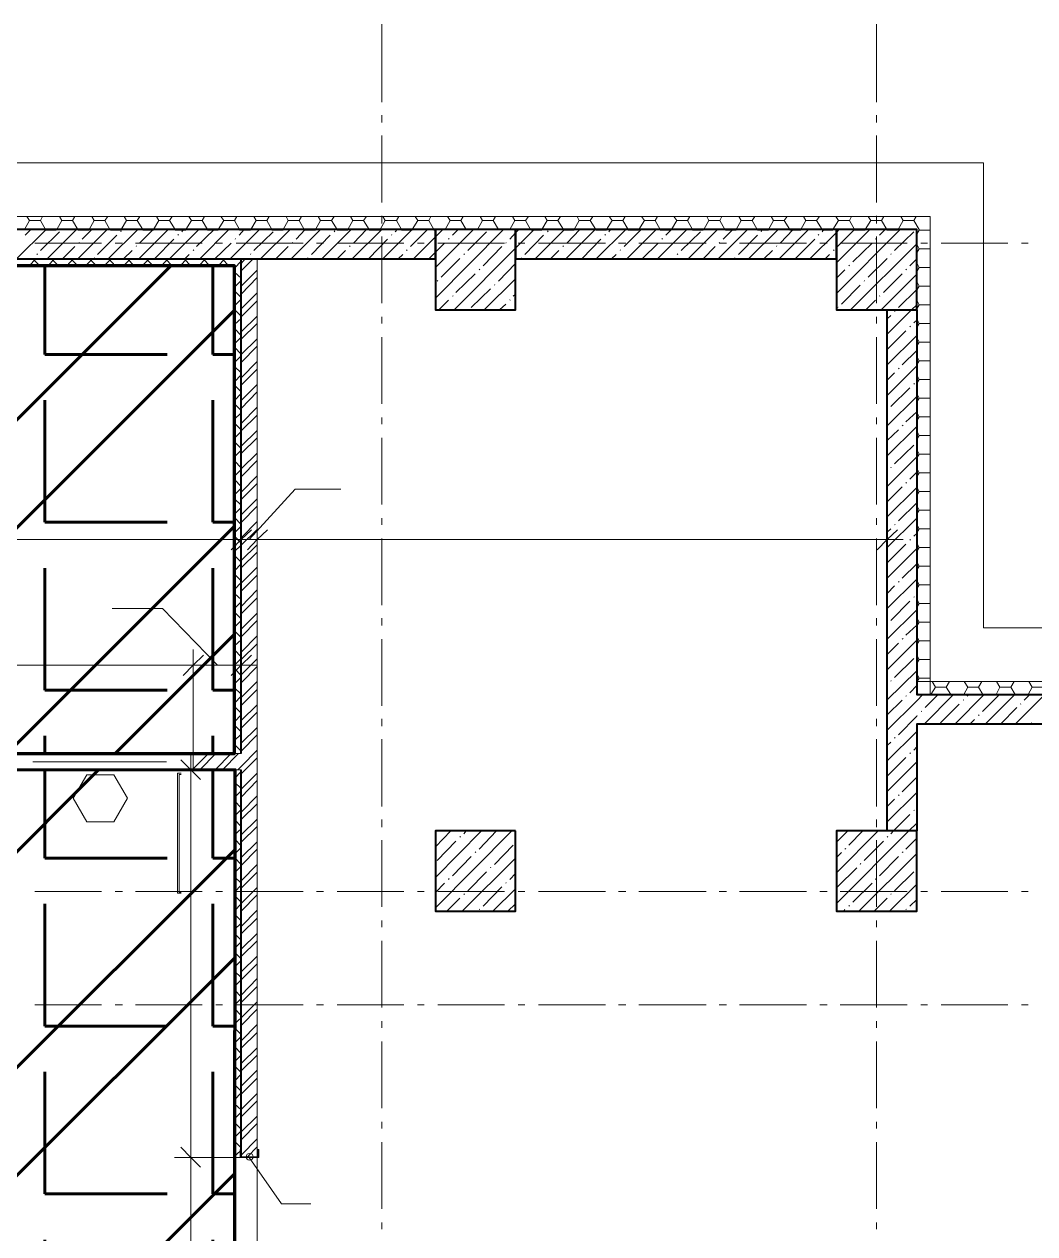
# Model space of a CAD drawing. Header units: millimetres. Extents: x -213911 to 415037, y -3642 to 107391.
# Drawn here: x -179948 to -172386, y 24848 to 33906 of the extents above; entities that cross this region are included whole.
import ezdxf

# ---------------------------------------------------------------- set-up
doc = ezdxf.new("R2010")
doc.units = ezdxf.units.MM
for name, color, linetype, lineweight in [('9.1 Стен подвал шпак', 160, 'Continuous', 90), ('9.2 Потолок подвал шпак', 90, 'Continuous', 60), ('9.3 клининг подвал', 190, 'Continuous', 60), ('Оси', 7, 'Continuous', 9)]:
    doc.layers.add(name, color=color, linetype=linetype, lineweight=lineweight)
pattern_1 = [(0, (0, 0), (0, 1257.3), [914.4, -342.9]), (90, (0, 0), (-1257.3, 8e-14), [914.4, -342.9])]

msp = doc.modelspace()

# ---------------------------------------------------------------- hatches: boundary and pattern name
at = {"layer": '9.2 Потолок подвал шпак'}
h = msp.add_hatch(dxfattribs=at)
h.set_pattern_fill('ANGLE', color=256, scale=180)
h.set_pattern_definition(pattern_1)
h.paths.add_polyline_path([(-189782.5, 28445), (-178374, 28445), (-178374, 32096.7), (-189782.5, 32096.7)])
h = msp.add_hatch(dxfattribs=at)
h.set_pattern_fill('ANGLE', color=256, scale=180)
h.set_pattern_definition(pattern_1)
h.paths.add_polyline_path([(-178369.8, 28322.2), (-189782.5, 28317.9), (-189782.5, 23759.6), (-180424.4, 23759.6), (-180424.4, 20518.8), (-178374, 20518.8)])
h.paths.add_polyline_path([(-184978.5, 27263.1), (-184978.5, 27856.2), (-184376.9, 27856.2), (-184376.9, 27263.1)], flags=16)
h.paths.add_polyline_path([(-188181.2, 26860.6), (-188778.5, 26860.6), (-188778.5, 27462.2), (-188181.2, 27462.2)], flags=16)
h.paths.add_polyline_path([(-181076.8, 27263.1), (-181076.8, 27864.6), (-180475.3, 27864.6), (-180475.3, 27263.1)], flags=16)
at = {"layer": '9.3 клининг подвал'}
h = msp.add_hatch(dxfattribs=at)
h.set_pattern_fill('ANSI32', color=256, scale=180)
h.paths.add_polyline_path([(-189782.5, 28445), (-178374, 28445), (-178374, 32096.7), (-189782.5, 32096.7)])
h = msp.add_hatch(dxfattribs=at)
h.set_pattern_fill('ANSI32', color=256, scale=180)
h.paths.add_polyline_path([(-178369.8, 28322.2), (-189782.5, 28317.9), (-189782.5, 23759.6), (-180424.4, 23759.6), (-180424.4, 20518.8), (-178374, 20518.8)])
h.paths.add_polyline_path([(-184978.5, 27263.1), (-184978.5, 27856.2), (-184376.9, 27856.2), (-184376.9, 27263.1)], flags=16)
h.paths.add_polyline_path([(-188181.2, 26860.6), (-188778.5, 26860.6), (-188778.5, 27462.2), (-188181.2, 27462.2)], flags=16)
h.paths.add_polyline_path([(-181076.8, 27263.1), (-181076.8, 27864.6), (-180475.3, 27864.6), (-180475.3, 27263.1)], flags=16)

# ---------------------------------------------------------------- linework, layer by layer
at = {"lineweight": 40}
for points in [[(-180475.3, 32147.6), (-176870.1, 32147.6), (-176870.1, 32367.9), (-180475.3, 32367.9)], [(-176272.8, 32367.9), (-176870.1, 32367.9), (-176870.1, 31766.3), (-176272.8, 31766.3)], [(-176272.8, 32147.6), (-173870.8, 32147.6), (-173870.8, 32367.9), (-176272.8, 32367.9)], [(-173269.2, 31766.3), (-173269.2, 32367.9), (-173870.8, 32367.9), (-173870.8, 31766.3)], [(-168384.7, 28284), (-168605, 28284), (-168605, 28665.3), (-173269.2, 28665.3), (-173269.2, 27864.6), (-173489.5, 27864.6), (-173489.5, 31766.3), (-173269.2, 31766.3), (-173269.2, 28983), (-173269.2, 28885.6), (-173167.6, 28885.6), (-168384.7, 28885.6), (-168384.7, 28665.3)], [(-176272.8, 27864.6), (-176870.1, 27864.6), (-176870.1, 27263.1), (-176272.8, 27263.1)], [(-173269.2, 27864.6), (-173870.8, 27864.6), (-173870.8, 27263.1), (-173269.2, 27263.1)]]:
    msp.add_lwpolyline(points, close=True, dxfattribs=at)
for points in [[(-178323.2, 28445), (-178323.2, 32147.6)], [(-173269.2, 28983), (-173269.2, 28983)], [(-173269.2, 28885.6), (-173269.2, 28885.6)], [(-173167.6, 28885.6), (-173167.6, 28885.6)], [(-178323.2, 25424.5), (-178323.2, 28322.2)]]:
    msp.add_lwpolyline(points, dxfattribs=at)
at = {"lineweight": 18}
for points in [[(-178247, 30118.4), (-178323.2, 30046.3), (-178399.5, 29970.1)], [(-178128.3, 30118.4), (-178204.6, 30046.3), (-178276.6, 29970.1)], [(-173413.3, 30118.4), (-173489.5, 30046.3), (-173565.8, 29970.1)], [(-178607, 29182.1), (-178683.3, 29105.9), (-178759.5, 29029.6)], [(-178247, 29182.1), (-178323.2, 29105.9), (-178399.5, 29029.6)], [(-178628.2, 28250.1), (-178700.2, 28322.2), (-178776.5, 28398.4)], [(-178628.2, 25348.2), (-178700.2, 25420.3), (-178776.5, 25496.5)]]:
    msp.add_lwpolyline(points, dxfattribs=at)
at = {"lineweight": 20}
msp.add_lwpolyline([(-178323.2, 25424.5), (-178323.2, 25479.6), (-178331.7, 25479.6), (-178331.7, 25420.3), (-178191.9, 25420.3), (-178191.9, 25479.6), (-178200.4, 25479.6), (-178200.4, 25424.5)], close=True, dxfattribs=at)
at = {"layer": '9.1 Стен подвал шпак'}
for points in [[(-189782.5, 28445), (-178374, 28445), (-178374, 32096.7), (-189782.5, 32096.7)], [(-180424.4, 20518.8), (-178374, 20518.8), (-178369.8, 28322.2), (-189782.5, 28317.9), (-189782.5, 23759.6), (-180424.4, 23759.6)]]:
    msp.add_lwpolyline(points, close=True, dxfattribs=at)
at = {"layer": 'Оси', "lineweight": 9}
for points in [[(-177272.6, 33321), (-177272.6, 33905.7)], [(-173570, 33321), (-173570, 33905.7)], [(-177272.6, 33168.5), (-177272.6, 33223.6)], [(-173570, 33168.5), (-173570, 33223.6)], [(-177272.6, 32571.2), (-177272.6, 33071.1)], [(-173570, 32571.2), (-173570, 33071.1)], [(-168384.7, 28983), (-168384.7, 29385.5), (-172769.4, 29385.5), (-172769.4, 32867.8), (-207511.6, 32867.8), (-207511.6, 4645.2), (-168384.7, 4645.2), (-168384.7, 5043.4)], [(-207062.6, 32465.3), (-193129.2, 32465.3), (-207062.6, 32465.3), (-207062.6, 32367.9), (-193129.2, 32367.9), (-173269.2, 32367.9), (-173269.2, 28885.6), (-164711.8, 28885.6), (-164711.8, 28983), (-164711.8, 32367.9), (-121873.9, 32367.9), (-121873.9, 28944.9)], [(-179945.7, 32367.9), (-179907.6, 32435.6)], [(-179928.8, 32465.3), (-179907.6, 32435.6), (-179827.1, 32435.6), (-179789, 32367.9)], [(-179827.1, 32435.6), (-179810.2, 32465.3)], [(-179704.3, 32367.9), (-179666.1, 32435.6)], [(-179683.1, 32465.3), (-179666.1, 32435.6), (-179585.6, 32435.6), (-179547.5, 32367.9)], [(-179585.6, 32435.6), (-179568.7, 32465.3)], [(-179462.8, 32367.9), (-179424.7, 32435.6)], [(-179441.6, 32465.3), (-179424.7, 32435.6), (-179344.2, 32435.6), (-179306, 32367.9)], [(-179344.2, 32435.6), (-179323, 32465.3)], [(-179221.3, 32367.9), (-179183.2, 32435.6)], [(-179200.1, 32465.3), (-179183.2, 32435.6), (-179102.7, 32435.6), (-179060.3, 32367.9)], [(-179102.7, 32435.6), (-179081.5, 32465.3)], [(-178979.8, 32367.9), (-178941.7, 32435.6)], [(-178958.7, 32465.3), (-178941.7, 32435.6), (-178857, 32435.6)], [(-178818.9, 32367.9), (-178861.2, 32435.6), (-178840, 32465.3)], [(-178738.4, 32367.9), (-178696, 32435.6)], [(-178717.2, 32465.3), (-178696, 32435.6), (-178615.5, 32435.6), (-178577.4, 32367.9)], [(-178615.5, 32435.6), (-178598.6, 32465.3)], [(-178496.9, 32367.9), (-178454.5, 32435.6)], [(-178475.7, 32465.3), (-178454.5, 32435.6), (-178374, 32435.6), (-178335.9, 32367.9)], [(-178374, 32435.6), (-178357.1, 32465.3)], [(-178251.2, 32367.9), (-178213.1, 32435.6)], [(-178230, 32465.3), (-178213.1, 32435.6), (-178132.6, 32435.6), (-178094.4, 32367.9)], [(-178132.6, 32435.6), (-178115.6, 32465.3)], [(-178009.7, 32367.9), (-177971.6, 32435.6)], [(-177988.5, 32465.3), (-177971.6, 32435.6), (-177891.1, 32435.6), (-177853, 32367.9)], [(-177891.1, 32435.6), (-177874.2, 32465.3)], [(-177768.2, 32367.9), (-177730.1, 32435.6)], [(-177747.1, 32465.3), (-177730.1, 32435.6), (-177649.6, 32435.6), (-177607.3, 32367.9)], [(-177649.6, 32435.6), (-177628.4, 32465.3)], [(-177526.8, 32367.9), (-177488.6, 32435.6)], [(-177505.6, 32465.3), (-177488.6, 32435.6), (-177408.2, 32435.6), (-177365.8, 32367.9)], [(-177408.2, 32435.6), (-177387, 32465.3)], [(-177285.3, 32367.9), (-177247.2, 32435.6)], [(-177272.6, 32414.5), (-177272.6, 32469.5)], [(-177264.1, 32465.3), (-177247.2, 32435.6), (-177162.4, 32435.6), (-177124.3, 32367.9)], [(-177162.4, 32435.6), (-177145.5, 32465.3)], [(-177043.8, 32367.9), (-177001.5, 32435.6)], [(-177022.6, 32465.3), (-177001.5, 32435.6), (-176921, 32435.6), (-176882.8, 32367.9)], [(-176921, 32435.6), (-176904, 32465.3)], [(-176798.1, 32367.9), (-176760, 32435.6)], [(-176781.2, 32465.3), (-176760, 32435.6), (-176679.5, 32435.6), (-176641.4, 32367.9)], [(-176679.5, 32435.6), (-176662.6, 32465.3)], [(-176556.6, 32367.9), (-176518.5, 32435.6)], [(-176535.5, 32465.3), (-176518.5, 32435.6), (-176438, 32435.6), (-176399.9, 32367.9)], [(-176438, 32435.6), (-176421.1, 32465.3)], [(-176315.2, 32367.9), (-176277.1, 32435.6)], [(-176294, 32465.3), (-176277.1, 32435.6), (-176196.6, 32435.6), (-176158.4, 32367.9)], [(-176196.6, 32435.6), (-176175.4, 32465.3)], [(-176073.7, 32367.9), (-176035.6, 32435.6)], [(-176052.5, 32465.3), (-176035.6, 32435.6), (-175955.1, 32435.6), (-175912.7, 32367.9)], [(-175955.1, 32435.6), (-175933.9, 32465.3)], [(-175832.2, 32367.9), (-175794.1, 32435.6)], [(-175811.1, 32465.3), (-175794.1, 32435.6), (-175713.6, 32435.6), (-175671.3, 32367.9)], [(-175713.6, 32435.6), (-175692.4, 32465.3)], [(-175590.8, 32367.9), (-175548.4, 32435.6)], [(-175569.6, 32465.3), (-175548.4, 32435.6), (-175467.9, 32435.6), (-175429.8, 32367.9)], [(-175467.9, 32435.6), (-175451, 32465.3)], [(-175349.3, 32367.9), (-175306.9, 32435.6)], [(-175328.1, 32465.3), (-175306.9, 32435.6), (-175226.4, 32435.6), (-175188.3, 32367.9)], [(-175226.4, 32435.6), (-175209.5, 32465.3)], [(-175103.6, 32367.9), (-175065.5, 32435.6)], [(-175086.6, 32465.3), (-175065.5, 32435.6), (-174985, 32435.6), (-174946.8, 32367.9)], [(-174985, 32435.6), (-174968, 32465.3)], [(-174862.1, 32367.9), (-174824, 32435.6)], [(-174840.9, 32465.3), (-174824, 32435.6), (-174743.5, 32435.6), (-174705.4, 32367.9)], [(-174743.5, 32435.6), (-174726.5, 32465.3)], [(-174620.6, 32367.9), (-174582.5, 32435.6)], [(-174599.5, 32465.3), (-174582.5, 32435.6), (-174502, 32435.6), (-174463.9, 32367.9)], [(-174502, 32435.6), (-174480.8, 32465.3)], [(-174379.2, 32367.9), (-174341, 32435.6)], [(-174358, 32465.3), (-174341, 32435.6), (-174260.6, 32435.6), (-174218.2, 32367.9)], [(-174260.6, 32435.6), (-174239.4, 32465.3)], [(-174137.7, 32367.9), (-174099.6, 32435.6)], [(-174116.5, 32465.3), (-174099.6, 32435.6), (-174019.1, 32435.6), (-173976.7, 32367.9)], [(-174019.1, 32435.6), (-173997.9, 32465.3)], [(-173896.2, 32367.9), (-173853.9, 32435.6)], [(-173875, 32465.3), (-173853.9, 32435.6), (-173773.4, 32435.6), (-173735.2, 32367.9)], [(-173773.4, 32435.6), (-173756.4, 32465.3)], [(-173654.8, 32367.9), (-173612.4, 32435.6)], [(-173633.6, 32465.3), (-173612.4, 32435.6), (-173531.9, 32435.6), (-173493.8, 32367.9)], [(-173570, 32414.5), (-173570, 32469.5)], [(-173531.9, 32435.6), (-173515, 32465.3)], [(-173409, 32367.9), (-173370.9, 32435.6)], [(-173387.9, 32465.3), (-173370.9, 32435.6), (-173290.4, 32435.6), (-173252.3, 32367.9), (-173252.3, 32363.6), (-173269.2, 32334)], [(-173290.4, 32435.6), (-173273.5, 32465.3)], [(-180005, 32147.6), (-179784.7, 32367.9)], [(-179941.5, 32325.5), (-179899.1, 32367.9)], [(-179827.1, 32211.1), (-179683.1, 32350.9)], [(-179789, 32363.6), (-179708.5, 32363.6)], [(-179776.3, 32147.6), (-179556, 32367.9)], [(-179547.5, 32147.6), (-179327.2, 32367.9)], [(-179543.3, 32363.6), (-179462.8, 32363.6)], [(-179513.6, 32295.8), (-179441.6, 32367.9)], [(-179318.7, 32147.6), (-179098.5, 32367.9)], [(-179301.8, 32363.6), (-179221.3, 32363.6)], [(-179225.5, 32350.9), (-179221.3, 32359.4)], [(-179090, 32147.6), (-178869.7, 32367.9)], [(-179085.7, 32266.2), (-178984.1, 32367.9)], [(-179060.3, 32363.6), (-178979.8, 32363.6)], [(-178861.2, 32147.6), (-178640.9, 32367.9)], [(-178818.9, 32363.6), (-178738.4, 32363.6)], [(-178768, 32350.9), (-178755.3, 32367.9)], [(-178657.9, 32240.8), (-178526.5, 32367.9)], [(-178632.5, 32147.6), (-178416.4, 32367.9)], [(-178577.4, 32363.6), (-178496.9, 32363.6)], [(-178407.9, 32147.6), (-178187.6, 32367.9)], [(-178340.2, 32325.5), (-178302, 32367.9)], [(-178335.9, 32363.6), (-178255.4, 32363.6)], [(-178230, 32211.1), (-178086, 32350.9)], [(-178179.2, 32147.6), (-177958.9, 32367.9)], [(-178094.4, 32363.6), (-178009.7, 32363.6)], [(-177950.4, 32147.6), (-177730.1, 32367.9)], [(-177912.3, 32295.8), (-177844.5, 32367.9)], [(-177848.7, 32363.6), (-177768.2, 32363.6)], [(-177721.6, 32147.6), (-177501.4, 32367.9)], [(-177628.4, 32350.9), (-177624.2, 32359.4)], [(-177607.3, 32363.6), (-177526.8, 32363.6)], [(-177492.9, 32147.6), (-177272.6, 32367.9)], [(-177484.4, 32266.2), (-177387, 32367.9)], [(-177365.8, 32363.6), (-177285.3, 32363.6)], [(-177264.1, 32147.6), (-177043.8, 32367.9)], [(-177170.9, 32350.9), (-177158.2, 32367.9)], [(-177124.3, 32363.6), (-177043.8, 32363.6)], [(-177056.5, 32240.8), (-176929.4, 32367.9)], [(-177035.4, 32147.6), (-176870.1, 32312.8), (-176815.1, 32367.9)], [(-176882.8, 32363.6), (-176870.1, 32363.6)], [(-176870.1, 32084), (-176586.3, 32367.9)], [(-176870.1, 31855.3), (-176361.8, 32367.9)], [(-176743, 32325.5), (-176700.7, 32367.9)], [(-176730.3, 31766.3), (-176272.8, 32228.1), (-176133, 32367.9)], [(-176628.7, 32211.1), (-176488.9, 32350.9)], [(-176315.2, 32295.8), (-176272.8, 32342.4), (-176247.4, 32367.9)], [(-176154.2, 32363.6), (-176073.7, 32363.6)], [(-176124.5, 32147.6), (-175904.3, 32367.9)], [(-176031.3, 32350.9), (-176027.1, 32359.4)], [(-175912.7, 32363.6), (-175832.2, 32363.6)], [(-175895.8, 32147.6), (-175675.5, 32367.9)], [(-175887.3, 32266.2), (-175789.9, 32367.9)], [(-175671.3, 32363.6), (-175590.8, 32363.6)], [(-175667, 32147.6), (-175446.7, 32367.9)], [(-175573.8, 32350.9), (-175561.1, 32367.9)], [(-175459.4, 32240.8), (-175332.3, 32367.9)], [(-175438.3, 32147.6), (-175218, 32367.9)], [(-175429.8, 32363.6), (-175349.3, 32363.6)], [(-175209.5, 32147.6), (-174989.2, 32367.9)], [(-175188.3, 32363.6), (-175107.8, 32363.6)], [(-175145.9, 32325.5), (-175103.6, 32367.9)], [(-175031.6, 32211.1), (-174887.5, 32350.9)], [(-174980.7, 32147.6), (-174760.4, 32367.9)], [(-174946.8, 32363.6), (-174866.3, 32363.6)], [(-174756.2, 32147.6), (-174535.9, 32367.9)], [(-174718.1, 32295.8), (-174646.1, 32367.9)], [(-174701.1, 32363.6), (-174620.6, 32363.6)], [(-174527.4, 32147.6), (-174307.2, 32367.9)], [(-174459.7, 32363.6), (-174379.2, 32363.6)], [(-174434.2, 32350.9), (-174430, 32359.4)], [(-174298.7, 32147.6), (-174078.4, 32367.9)], [(-174290.2, 32266.2), (-174192.8, 32367.9)], [(-174218.2, 32363.6), (-174137.7, 32363.6)], [(-174069.9, 32147.6), (-173870.8, 32346.7), (-173849.6, 32367.9)], [(-173976.7, 32350.9), (-173964, 32367.9)], [(-173976.7, 32363.6), (-173896.2, 32363.6)], [(-173870.8, 32117.9), (-173620.9, 32367.9)], [(-173870.8, 31889.2), (-173392.1, 32367.9)], [(-173862.3, 32240.8), (-173735.2, 32367.9)], [(-173735.2, 32363.6), (-173654.8, 32363.6)], [(-173548.8, 32325.5), (-173506.5, 32367.9)], [(-173493.8, 32363.6), (-173413.3, 32363.6)], [(-173434.5, 32211.1), (-173290.4, 32350.9)], [(-173167.6, 32363.6), (-173167.6, 32367.9)], [(-173167.6, 32363.6), (-173167.6, 32363.6)], [(-179869.5, 32266.2), (-179369.6, 32266.2)], [(-179539, 32266.2), (-179534.8, 32270.4)], [(-179399.2, 32181.5), (-179255.2, 32325.5)], [(-179267.9, 32266.2), (-179212.8, 32266.2)], [(-179115.4, 32266.2), (-178615.5, 32266.2)], [(-179111.2, 32240.8), (-179106.9, 32245)], [(-178971.4, 32151.8), (-178827.3, 32295.8)], [(-178797.7, 32325.5), (-178793.4, 32329.7)], [(-178522.3, 32147.6), (-178399.5, 32266.2)], [(-178513.8, 32266.2), (-178463, 32266.2)], [(-178369.8, 32295.8), (-178365.6, 32300.1)], [(-178361.3, 32266.2), (-177861.4, 32266.2)], [(-177941.9, 32266.2), (-177937.7, 32270.4)], [(-177797.9, 32181.5), (-177658.1, 32325.5)], [(-177759.8, 32266.2), (-177708.9, 32266.2)], [(-177607.3, 32266.2), (-177107.4, 32266.2)], [(-177514.1, 32240.8), (-177509.8, 32245)], [(-177370, 32151.8), (-177230.2, 32295.8)], [(-177272.6, 31817.1), (-177272.6, 32317)], [(-177200.6, 32325.5), (-177196.3, 32329.7)], [(-177005.7, 32266.2), (-176954.9, 32266.2)], [(-176921, 32147.6), (-176870.1, 32198.4), (-176802.4, 32266.2)], [(-176853.2, 32266.2), (-176353.3, 32266.2)], [(-176772.7, 32295.8), (-176768.5, 32300.1)], [(-176344.8, 32266.2), (-176340.6, 32270.4)], [(-176251.6, 32266.2), (-176200.8, 32266.2)], [(-176200.8, 32181.5), (-176061, 32325.5)], [(-176099.1, 32266.2), (-175599.2, 32266.2)], [(-175917, 32240.8), (-175912.7, 32245)], [(-175772.9, 32151.8), (-175633.1, 32295.8)], [(-175603.5, 32325.5), (-175599.2, 32329.7)], [(-175501.8, 32266.2), (-175446.7, 32266.2)], [(-175349.3, 32266.2), (-174845.2, 32266.2)], [(-175323.9, 32147.6), (-175205.3, 32266.2)], [(-175175.6, 32295.8), (-175171.4, 32300.1)], [(-174747.7, 32266.2), (-174743.5, 32270.4)], [(-174747.7, 32266.2), (-174692.7, 32266.2)], [(-174603.7, 32181.5), (-174459.7, 32325.5)], [(-174595.2, 32266.2), (-174095.3, 32266.2)], [(-174319.9, 32240.8), (-174315.6, 32245)], [(-174175.8, 32151.8), (-174031.8, 32295.8)], [(-174006.4, 32325.5), (-174002.1, 32329.7)], [(-173993.7, 32266.2), (-173938.6, 32266.2)], [(-173841.2, 32266.2), (-173341.3, 32266.2)], [(-173764.9, 31766.3), (-173269.2, 32262)], [(-173748, 32126.4), (-173603.9, 32266.2)], [(-173578.5, 32295.8), (-173574.3, 32300.1)], [(-173570, 31817.1), (-173570, 32317)], [(-173269.2, 32257.7), (-173252.3, 32223.8), (-173167.6, 32223.8), (-173167.6, 32228.1)], [(-173239.6, 32266.2), (-173188.8, 32266.2)], [(-173087.1, 32266.2), (-172587.2, 32266.2)], [(-172485.5, 32266.2), (-172434.7, 32266.2)], [(-179852.5, 32181.5), (-179848.3, 32185.7)], [(-179661.9, 32147.6), (-179568.7, 32240.8)], [(-179424.7, 32151.8), (-179420.4, 32156)], [(-179204.4, 32147.6), (-179140.8, 32211.1)], [(-178746.8, 32147.6), (-178712.9, 32181.5)], [(-178683.3, 32211.1), (-178679.1, 32215.4)], [(-178255.4, 32181.5), (-178251.2, 32185.7)], [(-178064.8, 32147.6), (-177971.6, 32240.8)], [(-177827.6, 32151.8), (-177823.3, 32156)], [(-177607.3, 32147.6), (-177543.7, 32211.1)], [(-177149.7, 32147.6), (-177115.8, 32181.5)], [(-177086.2, 32211.1), (-177082, 32215.4)], [(-176658.3, 32181.5), (-176654.1, 32185.7)], [(-176514.3, 32096.7), (-176374.5, 32240.8)], [(-176230.5, 32151.8), (-176226.2, 32156)], [(-176010.2, 32147.6), (-175946.6, 32211.1)], [(-175552.6, 32147.6), (-175518.7, 32181.5)], [(-175489.1, 32211.1), (-175484.9, 32215.4)], [(-175061.2, 32181.5), (-175057, 32185.7)], [(-174866.3, 32147.6), (-174777.4, 32240.8)], [(-174633.3, 32151.8), (-174629.1, 32156)], [(-174413.1, 32147.6), (-174349.5, 32211.1)], [(-173955.5, 32147.6), (-173921.6, 32181.5)], [(-173892, 32211.1), (-173887.8, 32215.4)], [(-173464.1, 32181.5), (-173459.9, 32185.7)], [(-173269.2, 32194.2), (-173252.3, 32223.8)], [(-173167.6, 32223.8), (-173167.6, 32223.8)], [(-189829.1, 28445), (-189782.5, 28445), (-189782.5, 32096.7), (-188829.3, 32096.7), (-188829.3, 31567.2), (-188829.3, 31516.4), (-188181.2, 31516.4), (-188130.3, 31516.4), (-188130.3, 32096.7), (-185029.3, 32096.7), (-185029.3, 31766.3), (-185029.3, 31715.5), (-184376.9, 31715.5), (-184326.1, 31715.5), (-184326.1, 32096.7), (-181123.4, 32096.7), (-181123.4, 31766.3), (-181123.4, 31715.5), (-180475.3, 31715.5), (-180424.4, 31715.5), (-180424.4, 32096.7), (-178374, 32096.7), (-178374, 28445), (-178323.2, 28445)], [(-178323.2, 32147.6), (-178374, 32147.6), (-180424.4, 32147.6), (-180475.3, 32147.6), (-180475.3, 31766.3), (-181076.8, 31766.3), (-181076.8, 32147.6), (-181123.4, 32147.6), (-184326.1, 32147.6), (-184376.9, 32147.6), (-184376.9, 31766.3), (-184978.5, 31766.3)], [(-179911.8, 32096.7), (-179861, 32147.6)], [(-179890.7, 32147.6), (-179882.2, 32151.8)], [(-179831.3, 32096.7), (-179882.2, 32147.6)], [(-179772, 32096.7), (-179721.2, 32147.6)], [(-179691.5, 32096.7), (-179742.4, 32147.6)], [(-179628, 32096.7), (-179581.4, 32147.6)], [(-179547.5, 32096.7), (-179598.3, 32147.6)], [(-179488.2, 32096.7), (-179437.4, 32147.6)], [(-179407.7, 32096.7), (-179458.5, 32147.6)], [(-179348.4, 32096.7), (-179297.6, 32147.6)], [(-179267.9, 32096.7), (-179314.5, 32147.6)], [(-179204.4, 32096.7), (-179153.5, 32147.6)], [(-179123.9, 32096.7), (-179174.7, 32147.6)], [(-179064.6, 32096.7), (-179013.7, 32147.6)], [(-178984.1, 32096.7), (-179034.9, 32147.6)], [(-178920.5, 32096.7), (-178873.9, 32147.6)], [(-178840, 32096.7), (-178890.9, 32147.6)], [(-178780.7, 32096.7), (-178729.9, 32147.6)], [(-178700.2, 32096.7), (-178751.1, 32147.6)], [(-178204.6, 25424.5), (-178204.6, 32147.6), (-178323.2, 32147.6), (-178323.2, 28445), (-178683.3, 28445), (-178683.3, 28322.2), (-178323.2, 28322.2), (-178323.2, 25424.5)], [(-178640.9, 32096.7), (-178590.1, 32147.6)], [(-178560.4, 32096.7), (-178607, 32147.6)], [(-178496.9, 32096.7), (-178446.1, 32147.6)], [(-178416.4, 32096.7), (-178467.2, 32147.6)], [(-178374, 32079.8), (-178323.2, 32130.6)], [(-178323.2, 32143.3), (-178327.4, 32147.6)], [(-178323.2, 32113.7), (-178293.6, 32147.6)], [(-178323.2, 32058.6), (-178234.2, 32147.6)], [(-178293.6, 32147.6), (-178285.1, 32151.8)], [(-176827.8, 32012), (-176688, 32151.8)], [(-176543.9, 32067.1), (-176539.7, 32071.3)], [(-176399.9, 31982.4), (-176272.8, 32113.7)], [(-175095.1, 32147.6), (-175090.9, 32151.8)], [(-173870.8, 32003.5), (-173807.3, 32067.1)], [(-173777.6, 32096.7), (-173773.4, 32101)], [(-173633.6, 32012), (-173489.5, 32151.8)], [(-173349.7, 32067.1), (-173345.5, 32071.3)], [(-173320.1, 32096.7), (-173269.2, 32147.6)], [(-173269.2, 32117.9), (-173252.3, 32084), (-173167.6, 32084), (-173167.6, 32088.3)], [(-173269.2, 32054.4), (-173252.3, 32084)], [(-173167.6, 32084), (-173167.6, 32084)], [(-178323.2, 32003.5), (-178374, 32050.1)], [(-178374, 31935.8), (-178323.2, 31986.6)], [(-178323.2, 31944.2), (-178204.6, 32062.8)], [(-178323.2, 31884.9), (-178204.6, 32007.8)], [(-176857.4, 31982.4), (-176853.2, 31986.6)], [(-176717.6, 31897.6), (-176573.6, 32037.4)], [(-176505.8, 31766.3), (-176272.8, 31999.3)], [(-173663.2, 31982.4), (-173659, 31986.6)], [(-173536.1, 31766.3), (-173269.2, 32033.2)], [(-173519.2, 31897.6), (-173379.4, 32037.4)], [(-173269.2, 31978.1), (-173252.3, 31944.2), (-173167.6, 31944.2), (-173167.6, 31948.5)], [(-178323.2, 31859.5), (-178374, 31910.3)], [(-178323.2, 31774.8), (-178204.6, 31893.4)], [(-176603.2, 31783.2), (-176459.2, 31923)], [(-176429.6, 31952.7), (-176425.3, 31956.9)], [(-176289.8, 31868), (-176272.8, 31884.9)], [(-173832.7, 31808.7), (-173692.9, 31952.7)], [(-173404.8, 31783.2), (-173269.2, 31918.8)], [(-173269.2, 31914.6), (-173252.3, 31944.2)], [(-173167.6, 31944.2), (-173167.6, 31944.2)], [(-178374, 31796), (-178323.2, 31846.8)], [(-178323.2, 31715.5), (-178204.6, 31834.1)], [(-176844.7, 31766.3), (-176772.7, 31838.3)], [(-176743, 31868), (-176738.8, 31872.2)], [(-176391.4, 31766.3), (-176344.8, 31808.7)], [(-176315.2, 31838.3), (-176310.9, 31842.6)], [(-173650.5, 31766.3), (-173578.5, 31838.3)], [(-173548.8, 31868), (-173544.6, 31872.2)], [(-173489.5, 31584.1), (-173307.4, 31766.3), (-173269.2, 31804.4)], [(-173269.2, 31838.3), (-173252.3, 31804.4), (-173167.6, 31804.4), (-173167.6, 31808.7)], [(-173269.2, 31774.8), (-173252.3, 31804.4)], [(-173167.6, 31804.4), (-173167.6, 31804.4)], [(-178374, 30851.3), (-178374, 31779)], [(-178323.2, 31719.7), (-178374, 31770.5)], [(-178374, 31656.2), (-178323.2, 31702.8)], [(-178323.2, 31601.1), (-178204.6, 31719.7)], [(-178204.6, 31779), (-178204.6, 30851.3)], [(-177272.6, 31664.6), (-177272.6, 31715.5)], [(-176277.1, 31766.3), (-176272.8, 31770.5)], [(-173862.3, 31783.2), (-173858.1, 31787.5)], [(-173570, 31664.6), (-173570, 31715.5)], [(-173489.5, 31698.5), (-173464.1, 31723.9)], [(-173434.5, 31753.6), (-173430.2, 31757.8)], [(-178323.2, 31575.7), (-178374, 31626.5)], [(-178323.2, 31546), (-178204.6, 31664.6)], [(-173320.1, 31639.2), (-173315.8, 31643.4)], [(-173290.4, 31668.9), (-173269.2, 31690)], [(-173269.2, 31698.5), (-173252.3, 31664.6), (-173167.6, 31664.6), (-173167.6, 31668.9)], [(-173269.2, 31635), (-173252.3, 31664.6)], [(-173167.6, 31664.6), (-173167.6, 31664.6)], [(-178374, 31512.1), (-178323.2, 31563)], [(-178323.2, 31431.6), (-178204.6, 31550.2)], [(-177272.6, 31063.1), (-177272.6, 31563)], [(-173570, 31063.1), (-173570, 31563)], [(-173489.5, 31469.8), (-173349.7, 31609.6)], [(-173489.5, 31355.4), (-173269.2, 31575.7)], [(-173269.2, 31558.7), (-173252.3, 31524.8), (-173167.6, 31524.8), (-173167.6, 31529.1)], [(-173269.2, 31495.2), (-173252.3, 31524.8)], [(-173167.6, 31524.8), (-173167.6, 31524.8)], [(-178323.2, 31435.9), (-178374, 31486.7)], [(-178323.2, 31372.3), (-178204.6, 31495.2)], [(-173379.4, 31355.4), (-173269.2, 31461.3)], [(-178374, 31372.3), (-178323.2, 31423.2)], [(-178323.2, 31296.1), (-178374, 31342.7)], [(-178323.2, 31257.9), (-178204.6, 31380.8)], [(-173489.5, 31126.6), (-173269.2, 31346.9)], [(-173269.2, 31418.9), (-173252.3, 31385), (-173167.6, 31385), (-173167.6, 31389.3)], [(-173269.2, 31355.4), (-173252.3, 31385)], [(-173167.6, 31385), (-173167.6, 31385)], [(-178374, 31228.3), (-178323.2, 31279.1)], [(-178323.2, 31202.9), (-178204.6, 31321.5)], [(-173489.5, 31241), (-173434.5, 31296.1)], [(-173404.8, 31325.7), (-173400.6, 31330)], [(-173269.2, 31279.1), (-173252.3, 31245.2), (-173167.6, 31245.2), (-173167.6, 31249.5)], [(-178323.2, 31152), (-178374, 31202.9)], [(-178323.2, 31088.5), (-178204.6, 31207.1)], [(-173464.1, 31041.9), (-173320.1, 31181.7)], [(-173290.4, 31211.3), (-173286.2, 31215.6)], [(-173269.2, 31215.6), (-173252.3, 31245.2)], [(-173167.6, 31245.2), (-173167.6, 31245.2)], [(-178374, 31088.5), (-178323.2, 31139.3)], [(-178323.2, 31029.2), (-178204.6, 31152)], [(-173489.5, 30897.9), (-173269.2, 31118.1)], [(-173269.2, 31139.3), (-173252.3, 31105.4), (-173167.6, 31105.4), (-173167.6, 31109.7)], [(-173269.2, 31075.8), (-173252.3, 31105.4)], [(-173167.6, 31105.4), (-173167.6, 31105.4)], [(-178323.2, 31012.2), (-178374, 31063.1)], [(-178374, 30948.7), (-178323.2, 30995.3)], [(-178323.2, 30914.8), (-178204.6, 31037.7)], [(-178323.2, 30859.7), (-178204.6, 30978.3)], [(-173489.5, 31012.2), (-173485.3, 31016.5)], [(-173349.7, 30927.5), (-173269.2, 31003.8)], [(-173269.2, 30999.5), (-173252.3, 30965.6), (-173167.6, 30965.6), (-173167.6, 30969.9)], [(-178323.2, 30868.2), (-178374, 30919)], [(-177272.6, 30910.6), (-177272.6, 30961.4)], [(-173570, 30910.6), (-173570, 30961.4)], [(-173489.5, 30673.3), (-173269.2, 30893.6)], [(-173379.4, 30897.9), (-173370.9, 30902.1)], [(-173269.2, 30936), (-173252.3, 30965.6)], [(-173167.6, 30965.6), (-173167.6, 30965.6)], [(-178374, 30804.7), (-178323.2, 30855.5)], [(-178323.2, 30745.3), (-178204.6, 30864)], [(-178323.2, 30690.3), (-178204.6, 30808.9)], [(-177272.6, 30309), (-177272.6, 30808.9)], [(-173570, 30309), (-173570, 30808.9)], [(-173489.5, 30787.7), (-173404.8, 30868.2)], [(-173269.2, 30859.7), (-173252.3, 30825.8), (-173167.6, 30825.8), (-173167.6, 30830.1)], [(-173269.2, 30796.2), (-173252.3, 30825.8)], [(-173167.6, 30825.8), (-173167.6, 30825.8)], [(-178323.2, 30728.4), (-178374, 30779.2)], [(-178374, 30664.9), (-178323.2, 30715.7)], [(-173434.5, 30614), (-173290.4, 30753.8)], [(-173269.2, 30719.9), (-173252.3, 30686), (-173167.6, 30686), (-173167.6, 30690.3)], [(-178323.2, 30584.4), (-178374, 30635.2)], [(-178323.2, 30575.9), (-178204.6, 30694.5)], [(-178323.2, 30516.6), (-178204.6, 30639.4)], [(-173489.5, 30444.6), (-173269.2, 30664.9)], [(-173269.2, 30656.4), (-173252.3, 30686)], [(-173167.6, 30686), (-173167.6, 30686)], [(-178374, 30520.8), (-178323.2, 30571.7)], [(-178323.2, 30402.2), (-178204.6, 30525.1)], [(-173464.1, 30584.4), (-173459.9, 30588.6)], [(-173320.1, 30499.6), (-173269.2, 30550.5)], [(-173269.2, 30580.1), (-173252.3, 30546.2), (-173167.6, 30546.2), (-173167.6, 30550.5)], [(-173269.2, 30516.6), (-173252.3, 30546.2)], [(-173167.6, 30546.2), (-173167.6, 30546.2)], [(-178323.2, 30444.6), (-178374, 30495.4)], [(-178323.2, 30347.1), (-178204.6, 30465.7)], [(-173489.5, 30330.2), (-173379.4, 30440.3)], [(-173489.5, 30215.8), (-173269.2, 30436.1)], [(-173349.7, 30470), (-173345.5, 30474.2)], [(-173269.2, 30440.3), (-173252.3, 30406.4), (-173167.6, 30406.4), (-173167.6, 30410.7)], [(-178374, 30381), (-178323.2, 30431.9)], [(-178374, 29372.8), (-178374, 30393.7)], [(-178323.2, 30304.8), (-178374, 30351.4)], [(-178323.2, 30232.7), (-178204.6, 30351.4)], [(-177577.6, 30423.4), (-177920.8, 30423.4), (-178263.9, 30046.3)], [(-178204.6, 30393.7), (-178204.6, 29372.8)], [(-173269.2, 30376.8), (-173252.3, 30406.4)], [(-173167.6, 30406.4), (-173167.6, 30406.4)], [(-178374, 30237), (-178323.2, 30287.8)], [(-178323.2, 30173.4), (-178204.6, 30296.3)], [(-173404.8, 30186.1), (-173269.2, 30321.7)], [(-173269.2, 30300.5), (-173252.3, 30266.6), (-173167.6, 30266.6), (-173167.6, 30270.9)], [(-173269.2, 30237), (-173252.3, 30266.6)], [(-173167.6, 30266.6), (-173167.6, 30266.6)], [(-178323.2, 30160.7), (-178374, 30211.6)], [(-178323.2, 30059.1), (-178204.6, 30181.9)], [(-177272.6, 30156.5), (-177272.6, 30207.3)], [(-173570, 30156.5), (-173570, 30207.3)], [(-173489.5, 29987), (-173269.2, 30207.3)], [(-178374, 30097.2), (-178323.2, 30148)], [(-178323.2, 30020.9), (-178374, 30071.8)], [(-178323.2, 30152.3), (-178323.2, 30046.3), (-178323.2, 29923.5)], [(-178323.2, 30004), (-178204.6, 30122.6)], [(-178204.6, 30152.3), (-178204.6, 30046.3), (-178204.6, 29923.5)], [(-173489.5, 30152.3), (-173489.5, 30046.3), (-173489.5, 29923.5)], [(-173489.5, 30101.4), (-173464.1, 30126.8)], [(-173434.5, 30156.5), (-173430.2, 30160.7)], [(-173290.4, 30071.8), (-173269.2, 30092.9)], [(-173269.2, 30160.7), (-173252.3, 30126.8), (-173167.6, 30126.8), (-173167.6, 30131.1)], [(-173269.2, 30097.2), (-173252.3, 30126.8)], [(-173167.6, 30126.8), (-173167.6, 30126.8)], [(-190070.6, 30046.3), (-189829.1, 30046.3), (-178323.2, 30046.3), (-178204.6, 30046.3), (-173370.9, 30046.3)], [(-178374, 29957.4), (-178323.2, 30004)], [(-178323.2, 29889.6), (-178204.6, 30008.2)], [(-177272.6, 29554.9), (-177272.6, 30054.8)], [(-173570, 29554.9), (-173570, 30054.8)], [(-173489.5, 29872.7), (-173349.7, 30012.5)], [(-173320.1, 30042.1), (-173315.8, 30046.3)], [(-173269.2, 30020.9), (-173252.3, 29987), (-173167.6, 29987), (-173167.6, 29991.3)], [(-173269.2, 29957.4), (-173252.3, 29987)], [(-173167.6, 29987), (-173167.6, 29987)], [(-178323.2, 29876.9), (-178374, 29927.7)], [(-178323.2, 29834.5), (-178204.6, 29953.1)], [(-173489.5, 29758.3), (-173269.2, 29978.6)], [(-178374, 29813.3), (-178323.2, 29864.2)], [(-178323.2, 29720.1), (-178204.6, 29838.8)], [(-173379.4, 29758.3), (-173269.2, 29864.2)], [(-173269.2, 29881.1), (-173252.3, 29847.2), (-173167.6, 29847.2), (-173167.6, 29851.5)], [(-173269.2, 29817.6), (-173252.3, 29847.2)], [(-173167.6, 29847.2), (-173167.6, 29847.2)], [(-178323.2, 29737.1), (-178374, 29787.9)], [(-178374, 29673.5), (-178323.2, 29724.4)], [(-178323.2, 29660.8), (-178204.6, 29779.5)], [(-173489.5, 29529.5), (-173269.2, 29749.8)], [(-173404.8, 29728.6), (-173400.6, 29732.9)], [(-173269.2, 29741.3), (-173252.3, 29707.4), (-173167.6, 29707.4), (-173167.6, 29711.7)], [(-178323.2, 29597.3), (-178374, 29643.9)], [(-178323.2, 29546.5), (-178204.6, 29669.3)], [(-173489.5, 29643.9), (-173434.5, 29699)], [(-173290.4, 29614.2), (-173286.2, 29618.5)], [(-173269.2, 29677.8), (-173252.3, 29707.4)], [(-173167.6, 29707.4), (-173167.6, 29707.4)], [(-179289.1, 29529.5), (-178912.1, 29529.5), (-178501.1, 29105.9)], [(-178374, 29529.5), (-178323.2, 29580.3)], [(-178323.2, 29491.4), (-178204.6, 29610)], [(-173464.1, 29440.5), (-173320.1, 29584.6)], [(-173269.2, 29601.5), (-173252.3, 29567.6), (-173167.6, 29567.6), (-173167.6, 29571.9)], [(-173269.2, 29538), (-173252.3, 29567.6)], [(-173167.6, 29567.6), (-173167.6, 29567.6)], [(-178323.2, 29453.3), (-178374, 29504.1)], [(-178374, 29389.7), (-178323.2, 29440.5)], [(-178323.2, 29377), (-178204.6, 29495.6)], [(-178323.2, 29317.7), (-178204.6, 29440.5)], [(-177272.6, 29402.4), (-177272.6, 29457.5)], [(-173570, 29402.4), (-173570, 29457.5)], [(-173489.5, 29300.8), (-173269.2, 29521)], [(-173269.2, 29461.7), (-173252.3, 29427.8), (-173167.6, 29427.8), (-173167.6, 29432.1)], [(-178323.2, 29313.5), (-178374, 29364.3)], [(-173489.5, 29415.1), (-173485.3, 29419.4)], [(-173349.7, 29330.4), (-173269.2, 29406.7)], [(-173269.2, 29398.2), (-173252.3, 29427.8)], [(-173167.6, 29427.8), (-173167.6, 29427.8)], [(-178374, 29249.9), (-178323.2, 29296.5)], [(-178323.2, 29203.3), (-178204.6, 29326.2)], [(-178323.2, 29148.2), (-178204.6, 29266.9)], [(-177272.6, 28800.9), (-177272.6, 29300.8)], [(-173570, 28800.9), (-173570, 29300.8)], [(-173489.5, 29072), (-173269.2, 29292.3)], [(-173489.5, 29186.4), (-173404.8, 29271.1)], [(-173379.4, 29300.8), (-173370.9, 29305)], [(-173269.2, 29321.9), (-173252.3, 29288), (-173167.6, 29288), (-173167.6, 29292.3)], [(-173269.2, 29258.4), (-173252.3, 29288)], [(-173167.6, 29288), (-173167.6, 29288)], [(-178683.3, 28449.2), (-178683.3, 29105.9), (-178683.3, 29224.5)], [(-178323.2, 29169.4), (-178374, 29220.3)], [(-178323.2, 29211.8), (-178323.2, 29105.9), (-178323.2, 28987.3)], [(-173269.2, 29182.1), (-173252.3, 29148.2), (-173167.6, 29148.2), (-173167.6, 29152.5)], [(-180204.1, 29105.9), (-178683.3, 29105.9), (-178204.6, 29105.9)], [(-178374, 29105.9), (-178323.2, 29156.7)], [(-178323.2, 29029.6), (-178374, 29080.5)], [(-178323.2, 29033.9), (-178204.6, 29152.5)], [(-178323.2, 28974.6), (-178204.6, 29097.4)], [(-173434.5, 29012.7), (-173290.4, 29156.7)], [(-173269.2, 29118.6), (-173252.3, 29148.2)], [(-173167.6, 29148.2), (-173167.6, 29148.2)], [(-178374, 28966.1), (-178323.2, 29016.9)], [(-173489.5, 28847.5), (-173269.2, 29063.5)], [(-173464.1, 28987.3), (-173459.9, 28991.5)], [(-173269.2, 29042.3), (-173252.3, 29008.4), (-173167.6, 29008.4), (-173167.6, 29012.7)], [(-173265, 28983), (-173269.2, 28978.8), (-173252.3, 29008.4)], [(-173167.6, 29008.4), (-173167.6, 29008.4)], [(-178323.2, 28889.8), (-178374, 28936.4)], [(-178323.2, 28864.4), (-178204.6, 28983)], [(-178323.2, 28805.1), (-178204.6, 28923.7)], [(-173320.1, 28898.3), (-173269.2, 28953.4)], [(-173163.3, 28885.6), (-173129.4, 28940.7)], [(-173154.9, 28983), (-173129.4, 28940.7), (-173049, 28940.7), (-173015.1, 28885.6)], [(-173049, 28940.7), (-173023.5, 28983)], [(-172917.6, 28885.6), (-172888, 28940.7)], [(-172913.4, 28983), (-172888, 28940.7), (-172807.5, 28940.7), (-172773.6, 28885.6)], [(-172807.5, 28940.7), (-172782.1, 28983)], [(-172676.2, 28885.6), (-172646.5, 28940.7)], [(-172671.9, 28983), (-172646.5, 28940.7), (-172566, 28940.7), (-172532.1, 28885.6)], [(-172566, 28940.7), (-172540.6, 28983)], [(-172434.7, 28885.6), (-172405, 28940.7)], [(-172430.5, 28983), (-172405, 28940.7), (-172320.3, 28940.7), (-172290.7, 28885.6)], [(-178374, 28822), (-178323.2, 28872.9)], [(-178323.2, 28690.7), (-178204.6, 28809.3)], [(-173489.5, 28618.7), (-173269.2, 28839), (-173222.6, 28885.6)], [(-173489.5, 28733.1), (-173379.4, 28843.2)], [(-173349.7, 28872.9), (-173345.5, 28877.1)], [(-173214.2, 28665.3), (-172993.9, 28885.6)], [(-173205.7, 28788.2), (-173108.3, 28885.6)], [(-173091.3, 28673.8), (-172951.5, 28813.6)], [(-172985.4, 28665.3), (-172765.1, 28885.6)], [(-172921.9, 28843.2), (-172917.6, 28847.5)], [(-172892.2, 28872.9), (-172879.5, 28885.6)], [(-172777.8, 28758.5), (-172650.7, 28885.6)], [(-172756.6, 28665.3), (-172536.4, 28885.6)], [(-172532.1, 28665.3), (-172311.8, 28885.6)], [(-172494, 28813.6), (-172489.8, 28817.8)], [(-172464.3, 28843.2), (-172422, 28885.6)], [(-178323.2, 28745.8), (-178374, 28796.6)], [(-178374, 28682.2), (-178323.2, 28733.1)], [(-178323.2, 28635.6), (-178204.6, 28754.3)], [(-173404.8, 28584.8), (-173269.2, 28724.6), (-173265, 28728.8)], [(-173235.4, 28758.5), (-173231.1, 28762.7)], [(-172807.5, 28728.8), (-172803.2, 28733.1)], [(-172642.3, 28665.3), (-172519.4, 28788.2)], [(-178323.2, 28606), (-178374, 28656.8)], [(-178323.2, 28521.3), (-178204.6, 28639.9)], [(-177272.6, 28648.4), (-177272.6, 28703.4)], [(-173570, 28648.4), (-173570, 28703.4)], [(-172871, 28665.3), (-172837.1, 28699.2)], [(-172417.7, 28665.3), (-172409.3, 28673.8)], [(-178374, 28542.4), (-178323.2, 28589)], [(-178323.2, 28462), (-178204.6, 28584.8)], [(-177272.6, 28046.8), (-177272.6, 28550.9)], [(-173570, 28046.8), (-173570, 28550.9)], [(-173489.5, 28389.9), (-173269.2, 28610.2)], [(-173434.5, 28559.4), (-173430.2, 28563.6)], [(-178700.2, 28445), (-178700.2, 25420.3), (-178700.2, 20336.6)], [(-178683.3, 28330.6), (-178568.9, 28445)], [(-178632.5, 28322.2), (-178513.8, 28445)], [(-178518.1, 28322.2), (-178399.5, 28445)], [(-178463, 28322.2), (-178344.4, 28445)], [(-178323.2, 28462), (-178374, 28512.8)], [(-178348.6, 28322.2), (-178323.2, 28347.6), (-178204.6, 28470.4)], [(-178327.4, 28445), (-178323.2, 28449.2)], [(-173489.5, 28504.3), (-173464.1, 28529.7)], [(-173320.1, 28445), (-173315.8, 28449.2)], [(-173290.4, 28470.4), (-173269.2, 28495.8)], [(-179882.2, 28381.5), (-178882.4, 28381.5)], [(-178323.2, 28292.5), (-178204.6, 28411.1)], [(-173489.5, 28275.6), (-173349.7, 28415.4)], [(-173489.5, 28161.2), (-173269.2, 28381.5)], [(-178369.8, 28322.2), (-178700.2, 28322.2), (-178823.1, 28322.2)], [(-178772.3, 27398.6), (-178801.9, 27398.6), (-178801.9, 28296.7), (-178772.3, 28296.7)], [(-178772.3, 28288.3), (-178789.2, 28288.3), (-178789.2, 27407.1), (-178772.3, 27407.1)], [(-178323.2, 28322.2), (-178374, 28322.2), (-178374, 25420.3), (-178323.2, 25420.3), (-178204.6, 25420.3), (-178204.6, 24742.4), (-178323.2, 24742.4), (-178374, 24742.4), (-178374, 25420.3), (-178323.2, 25420.3)], [(-178374, 28258.6), (-178323.2, 28309.4)], [(-178323.2, 28322.2), (-178323.2, 28322.2)], [(-178323.2, 28178.1), (-178204.6, 28296.7)], [(-173379.4, 28156.9), (-173269.2, 28267.1)], [(-178323.2, 28182.4), (-178374, 28229)], [(-178323.2, 28118.8), (-178204.6, 28241.7)], [(-178374, 28114.6), (-178323.2, 28165.4)], [(-178323.2, 28038.3), (-178374, 28089.2)], [(-178323.2, 28004.4), (-178204.6, 28127.3)], [(-173489.5, 27932.4), (-173269.2, 28152.7)], [(-173489.5, 28046.8), (-173434.5, 28101.9)], [(-173404.8, 28131.5), (-173400.6, 28135.8)], [(-178374, 27974.8), (-178323.2, 28025.6)], [(-178323.2, 27949.4), (-178204.6, 28068)], [(-173464.1, 27843.4), (-173442.9, 27864.6), (-173320.1, 27987.5)], [(-173290.4, 28017.1), (-173286.2, 28021.4)], [(-178323.2, 27898.5), (-178374, 27949.4)], [(-178323.2, 27835), (-178204.6, 27953.6)], [(-178323.2, 27779.9), (-178204.6, 27898.5)], [(-177272.6, 27894.3), (-177272.6, 27949.4)], [(-173870.8, 27322.4), (-173328.6, 27864.6), (-173269.2, 27923.9)], [(-173570, 27894.3), (-173570, 27949.4)], [(-178374, 27835), (-178323.2, 27881.6)], [(-176870.1, 27746), (-176755.8, 27864.6)], [(-176870.1, 27517.2), (-176527, 27864.6)], [(-176870.1, 27288.5), (-176298.2, 27864.6)], [(-176870.1, 27860.4), (-176870.1, 27864.6)], [(-176688, 27818), (-176683.7, 27822.3)], [(-176658.3, 27843.4), (-176641.4, 27864.6)], [(-176543.9, 27729.1), (-176412.6, 27864.6)], [(-173870.8, 27779.9), (-173786.1, 27864.6)], [(-173870.8, 27551.1), (-173557.3, 27864.6)], [(-173777.6, 27758.7), (-173671.7, 27864.6)], [(-173489.5, 27818), (-173485.3, 27822.3)], [(-173349.7, 27729.1), (-173269.2, 27809.6)], [(-178323.2, 27754.5), (-178374, 27805.3)], [(-178374, 27690.9), (-178323.2, 27741.8)], [(-178323.2, 27665.5), (-178204.6, 27784.1)], [(-178323.2, 27606.2), (-178204.6, 27729.1)], [(-177272.6, 27297), (-177272.6, 27796.8)], [(-176857.4, 27644.3), (-176717.6, 27788.4)], [(-176429.6, 27614.7), (-176289.8, 27758.7)], [(-173807.3, 27729.1), (-173798.8, 27733.3)], [(-173663.2, 27644.3), (-173519.2, 27788.4)], [(-173570, 27297), (-173570, 27796.8)], [(-178323.2, 27614.7), (-178374, 27665.5)], [(-176743, 27530), (-176603.2, 27674)], [(-176671, 27263.1), (-176272.8, 27661.3)], [(-176573.6, 27703.6), (-176569.4, 27707.9)], [(-173870.8, 27665.5), (-173832.7, 27703.6)], [(-173701.4, 27263.1), (-173269.2, 27695.2)], [(-173548.8, 27530), (-173404.8, 27674)], [(-173379.4, 27703.6), (-173370.9, 27707.9)], [(-178374, 27551.1), (-178323.2, 27602)], [(-178323.2, 27491.8), (-178204.6, 27614.7)], [(-178323.2, 27436.8), (-178204.6, 27555.4)], [(-176628.7, 27415.6), (-176488.9, 27559.6)], [(-176459.2, 27589.3), (-176455, 27593.5)], [(-176315.2, 27500.3), (-176272.8, 27546.9)], [(-173862.3, 27445.2), (-173718.3, 27589.3)], [(-173692.9, 27614.7), (-173688.6, 27623.2)], [(-173434.5, 27415.6), (-173290.4, 27559.6)], [(-178323.2, 27474.9), (-178374, 27521.5)], [(-178374, 27407.1), (-178323.2, 27457.9)], [(-176870.1, 27402.9), (-176802.4, 27474.9)], [(-176772.7, 27500.3), (-176768.5, 27508.8)], [(-176514.3, 27301.2), (-176374.5, 27445.2)], [(-176344.8, 27474.9), (-176340.6, 27479.1)], [(-173748, 27330.9), (-173603.9, 27474.9)], [(-173578.5, 27500.3), (-173574.3, 27508.8)], [(-173472.6, 27263.1), (-173269.2, 27466.4)], [(-179869.5, 27411.3), (-179369.6, 27411.3)], [(-179267.9, 27411.3), (-179212.8, 27411.3)], [(-179115.4, 27411.3), (-178615.5, 27411.3)], [(-178513.8, 27411.3), (-178463, 27411.3)], [(-178323.2, 27330.9), (-178374, 27381.7)], [(-178361.3, 27411.3), (-177861.4, 27411.3)], [(-178323.2, 27322.4), (-178204.6, 27441)], [(-178323.2, 27263.1), (-178204.6, 27385.9)], [(-177759.8, 27411.3), (-177708.9, 27411.3)], [(-177607.3, 27411.3), (-177107.4, 27411.3)], [(-177005.7, 27411.3), (-176954.9, 27411.3)], [(-176853.2, 27411.3), (-176353.3, 27411.3)], [(-176785.4, 27263.1), (-176688, 27360.5)], [(-176658.3, 27390.2), (-176654.1, 27394.4)], [(-176442.3, 27263.1), (-176272.8, 27432.5)], [(-176251.6, 27411.3), (-176200.8, 27411.3)], [(-176099.1, 27411.3), (-175599.2, 27411.3)], [(-175501.8, 27411.3), (-175446.7, 27411.3)], [(-175349.3, 27411.3), (-174845.2, 27411.3)], [(-174747.7, 27411.3), (-174692.7, 27411.3)], [(-174595.2, 27411.3), (-174095.3, 27411.3)], [(-173993.7, 27411.3), (-173938.6, 27411.3)], [(-173841.2, 27411.3), (-173341.3, 27411.3)], [(-173587, 27263.1), (-173489.5, 27360.5)], [(-173464.1, 27390.2), (-173459.9, 27394.4)], [(-173239.6, 27411.3), (-173188.8, 27411.3)], [(-173087.1, 27411.3), (-172587.2, 27411.3)], [(-172485.5, 27411.3), (-172434.7, 27411.3)], [(-178374, 27267.3), (-178323.2, 27318.1)], [(-178374, 26492.1), (-178374, 27292.7)], [(-178323.2, 27148.7), (-178204.6, 27271.5)], [(-178204.6, 27292.7), (-178204.6, 26492.1)], [(-176543.9, 27275.8), (-176539.7, 27280)], [(-176327.9, 27263.1), (-176272.8, 27318.1)], [(-173815.7, 27263.1), (-173807.3, 27275.8)], [(-173777.6, 27301.2), (-173773.4, 27305.4)], [(-173349.7, 27275.8), (-173345.5, 27280)], [(-173320.1, 27301.2), (-173269.2, 27352)], [(-178323.2, 27191.1), (-178374, 27241.9)], [(-178374, 27127.5), (-178323.2, 27174.1)], [(-178323.2, 27093.6), (-178204.6, 27212.2)], [(-177272.6, 27144.5), (-177272.6, 27195.3)], [(-173570, 27144.5), (-173570, 27195.3)], [(-178323.2, 27047), (-178374, 27097.9)], [(-178323.2, 26979.2), (-178204.6, 27097.9)], [(-178374, 26983.5), (-178323.2, 27034.3)], [(-178323.2, 26924.2), (-178204.6, 27042.8)], [(-177272.6, 26542.9), (-177272.6, 27042.8)], [(-173570, 26542.9), (-173570, 27042.8)], [(-178323.2, 26907.2), (-178374, 26958.1)], [(-178323.2, 26809.8), (-178204.6, 26928.4)], [(-178374, 26843.7), (-178323.2, 26894.5)], [(-178323.2, 26767.4), (-178374, 26814)], [(-178323.2, 26750.5), (-178204.6, 26869.1)], [(-178374, 26699.6), (-178323.2, 26750.5)], [(-178323.2, 26636.1), (-178204.6, 26758.9)], [(-178323.2, 26623.4), (-178374, 26674.2)], [(-178323.2, 26581), (-178204.6, 26699.6)], [(-179869.5, 26564.1), (-179369.6, 26564.1)], [(-179267.9, 26564.1), (-179212.8, 26564.1)], [(-179115.4, 26564.1), (-178615.5, 26564.1)], [(-178513.8, 26564.1), (-178463, 26564.1)], [(-178374, 26559.8), (-178323.2, 26610.7)], [(-178361.3, 26564.1), (-177861.4, 26564.1)], [(-178323.2, 26466.6), (-178204.6, 26585.3)], [(-177759.8, 26564.1), (-177708.9, 26564.1)], [(-177607.3, 26564.1), (-177107.4, 26564.1)], [(-177005.7, 26564.1), (-176954.9, 26564.1)], [(-176853.2, 26564.1), (-176353.3, 26564.1)], [(-176251.6, 26564.1), (-176200.8, 26564.1)], [(-176099.1, 26564.1), (-175599.2, 26564.1)], [(-175501.8, 26564.1), (-175446.7, 26564.1)], [(-175349.3, 26564.1), (-174845.2, 26564.1)], [(-174747.7, 26564.1), (-174692.7, 26564.1)], [(-174595.2, 26564.1), (-174095.3, 26564.1)], [(-173993.7, 26564.1), (-173938.6, 26564.1)], [(-173841.2, 26564.1), (-173341.3, 26564.1)], [(-173239.6, 26564.1), (-173188.8, 26564.1)], [(-173087.1, 26564.1), (-172587.2, 26564.1)], [(-172485.5, 26564.1), (-172434.7, 26564.1)], [(-178323.2, 26483.6), (-178374, 26534.4)], [(-178374, 26420), (-178323.2, 26466.6)], [(-178323.2, 26407.3), (-178204.6, 26530.2)], [(-178323.2, 26339.5), (-178374, 26390.4)], [(-178323.2, 26292.9), (-178204.6, 26415.8)], [(-177272.6, 26390.4), (-177272.6, 26441.2)], [(-173570, 26390.4), (-173570, 26441.2)], [(-178374, 26276), (-178323.2, 26326.8)], [(-178323.2, 26237.9), (-178204.6, 26356.5)], [(-177272.6, 25788.8), (-177272.6, 26288.7)], [(-173570, 25788.8), (-173570, 26288.7)], [(-178323.2, 26199.7), (-178374, 26250.6)], [(-178374, 26136.2), (-178323.2, 26187)], [(-178323.2, 26123.5), (-178204.6, 26242.1)], [(-178323.2, 26068.4), (-178204.6, 26187)], [(-178323.2, 26055.7), (-178374, 26106.5)], [(-178374, 25992.2), (-178323.2, 26043)], [(-178323.2, 25954), (-178204.6, 26072.7)], [(-178323.2, 25894.7), (-178204.6, 26013.3)], [(-178323.2, 25915.9), (-178374, 25966.7)], [(-178374, 25852.4), (-178323.2, 25903.2)], [(-178323.2, 25776.1), (-178374, 25822.7)], [(-178323.2, 25780.3), (-178204.6, 25899)], [(-178323.2, 25725.3), (-178204.6, 25843.9)], [(-178374, 25708.3), (-178323.2, 25759.2)], [(-178323.2, 25610.9), (-178204.6, 25729.5)], [(-178323.2, 25632.1), (-178374, 25682.9)], [(-178323.2, 25551.6), (-178204.6, 25674.4)], [(-177272.6, 25636.3), (-177272.6, 25687.1)], [(-173570, 25636.3), (-173570, 25687.1)], [(-178374, 25568.5), (-178323.2, 25619.4)], [(-178323.2, 25492.3), (-178374, 25543.1)], [(-178323.2, 25437.2), (-178204.6, 25560.1)], [(-178374, 25428.7), (-178331.7, 25466.9)], [(-178276.6, 25424.5), (-178204.6, 25500.8)], [(-177272.6, 25034.8), (-177272.6, 25534.6)], [(-173570, 25034.8), (-173570, 25534.6)], [(-178331.7, 25420.3), (-178700.2, 25420.3), (-178823.1, 25420.3)], [(-178323.2, 25420.3), (-178204.6, 25420.3)], [(-178263.9, 25420.3), (-178022.4, 25072.9), (-177802.1, 25072.9)], [(-177272.6, 24882.2), (-177272.6, 24933.1)], [(-173570, 24882.2), (-173570, 24933.1)]]:
    msp.add_lwpolyline(points, dxfattribs=at)
for points in [[(-173167.6, 32367.9), (-173167.6, 28885.6), (-173167.6, 32367.9), (-173167.6, 32465.3), (-193129.2, 32465.3), (-173167.6, 32465.3)], [(-173167.6, 32363.6), (-173252.3, 32363.6)], [(-173269.2, 28983), (-164813.5, 28983)], [(-173269.2, 28902.5), (-173256.5, 28885.6)], [(-179479.7, 28284), (-179581.4, 28110.3), (-179479.7, 27932.4), (-179276.4, 27932.4), (-179174.7, 28110.3), (-179276.4, 28284)]]:
    msp.add_lwpolyline(points, close=True, dxfattribs=at)
for points in [[(-178285.1, 25424.5), (-178285.1, 25441.4), (-178276.6, 25449.9), (-178259.7, 25449.9)], [(-178285.1, 25424.5), (-178285.1, 25441.4), (-178276.6, 25449.9), (-178259.7, 25449.9)], [(-178259.7, 25399.1), (-178276.6, 25399.1), (-178285.1, 25411.8), (-178285.1, 25424.5)], [(-178259.7, 25399.1), (-178276.6, 25399.1), (-178285.1, 25411.8), (-178285.1, 25424.5)], [(-178259.7, 25449.9), (-178247, 25449.9), (-178234.2, 25441.4), (-178234.2, 25424.5)], [(-178259.7, 25449.9), (-178247, 25449.9), (-178234.2, 25441.4), (-178234.2, 25424.5)], [(-178234.2, 25424.5), (-178234.2, 25411.8), (-178247, 25399.1), (-178259.7, 25399.1)], [(-178234.2, 25424.5), (-178234.2, 25411.8), (-178247, 25399.1), (-178259.7, 25399.1)]]:
    msp.add_open_spline(points, degree=3, dxfattribs=at)

doc.saveas('drawing.dxf')
